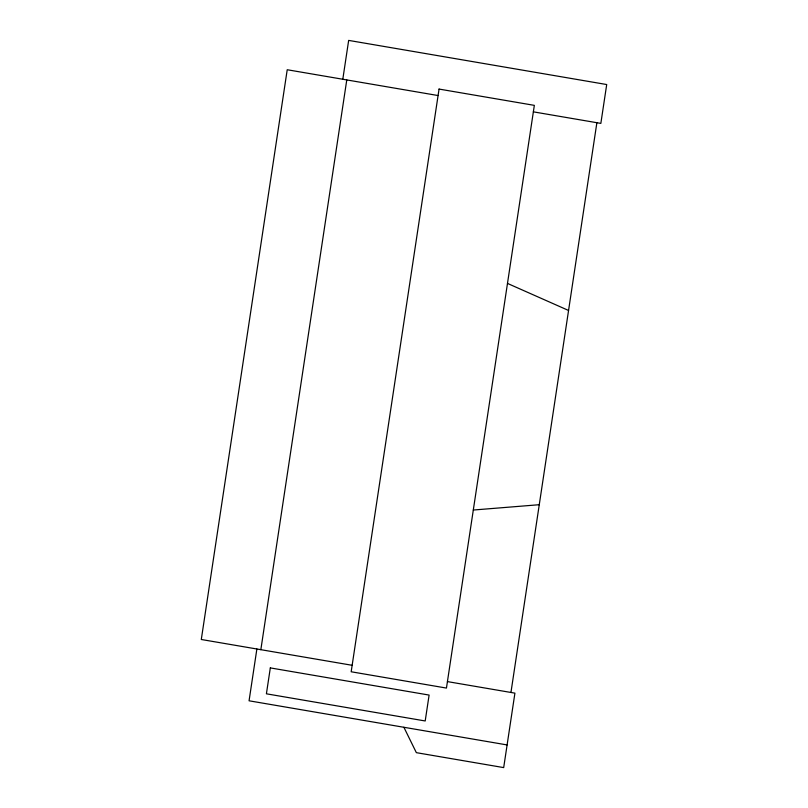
<?xml version="1.0" encoding="UTF-8"?>
<svg xmlns="http://www.w3.org/2000/svg" width="808" height="808" viewBox="0 0 808 808"><rect width="100%" height="100%" fill="white"/><g stroke="black" fill="none" stroke-linecap="round" stroke-linejoin="round"><path stroke-width="1.21" d="M256.873 649.006L249.066 700.799L507.111 744.936M342.804 79.245L348.662 40.4L606.707 84.537L600.849 123.392L533.361 111.847M260.843 649.683L346.773 79.921M510.949 692.466L596.88 122.705M473.306 510.03L539.269 504.707M438.077 95.546L287.224 69.74L201.293 639.492L352.157 665.297M447.43 681.599L514.918 693.143L503.687 767.6L416.352 752.662L403.889 727.281M507.485 283.416L568.559 310.464M270.316 667.903L266.408 693.809L425.2 720.968L429.109 695.072L270.316 667.903M439.057 89.072L351.177 671.771L446.45 688.073L534.34 105.363L439.057 89.072"/></g></svg>
